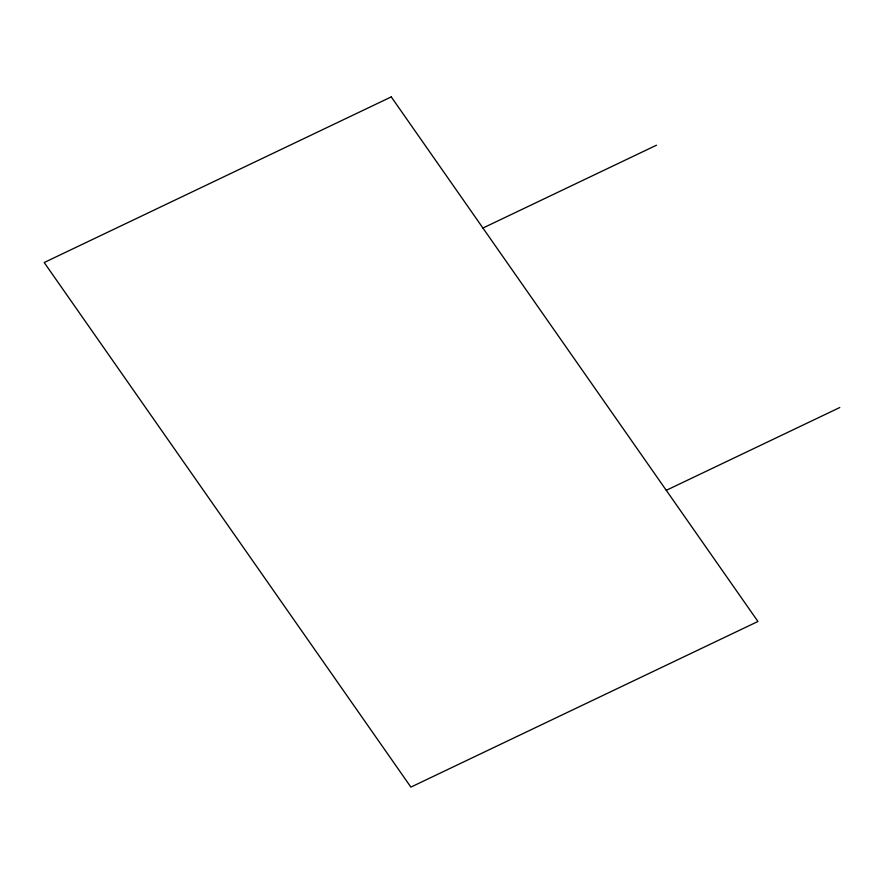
<?xml version="1.0" encoding="UTF-8"?>
<svg xmlns="http://www.w3.org/2000/svg" width="884" height="884" viewBox="0 0 884 884"><rect width="100%" height="100%" fill="white"/><g stroke="black" fill="none" stroke-linecap="round" stroke-linejoin="round"><path stroke-width="1.33" d="M482.929 228.039L656.458 145.219M666.271 490.333L839.8 407.513M391.258 96.897L44.2 262.526L410.883 787.103L757.942 621.474L391.258 96.897"/></g></svg>
